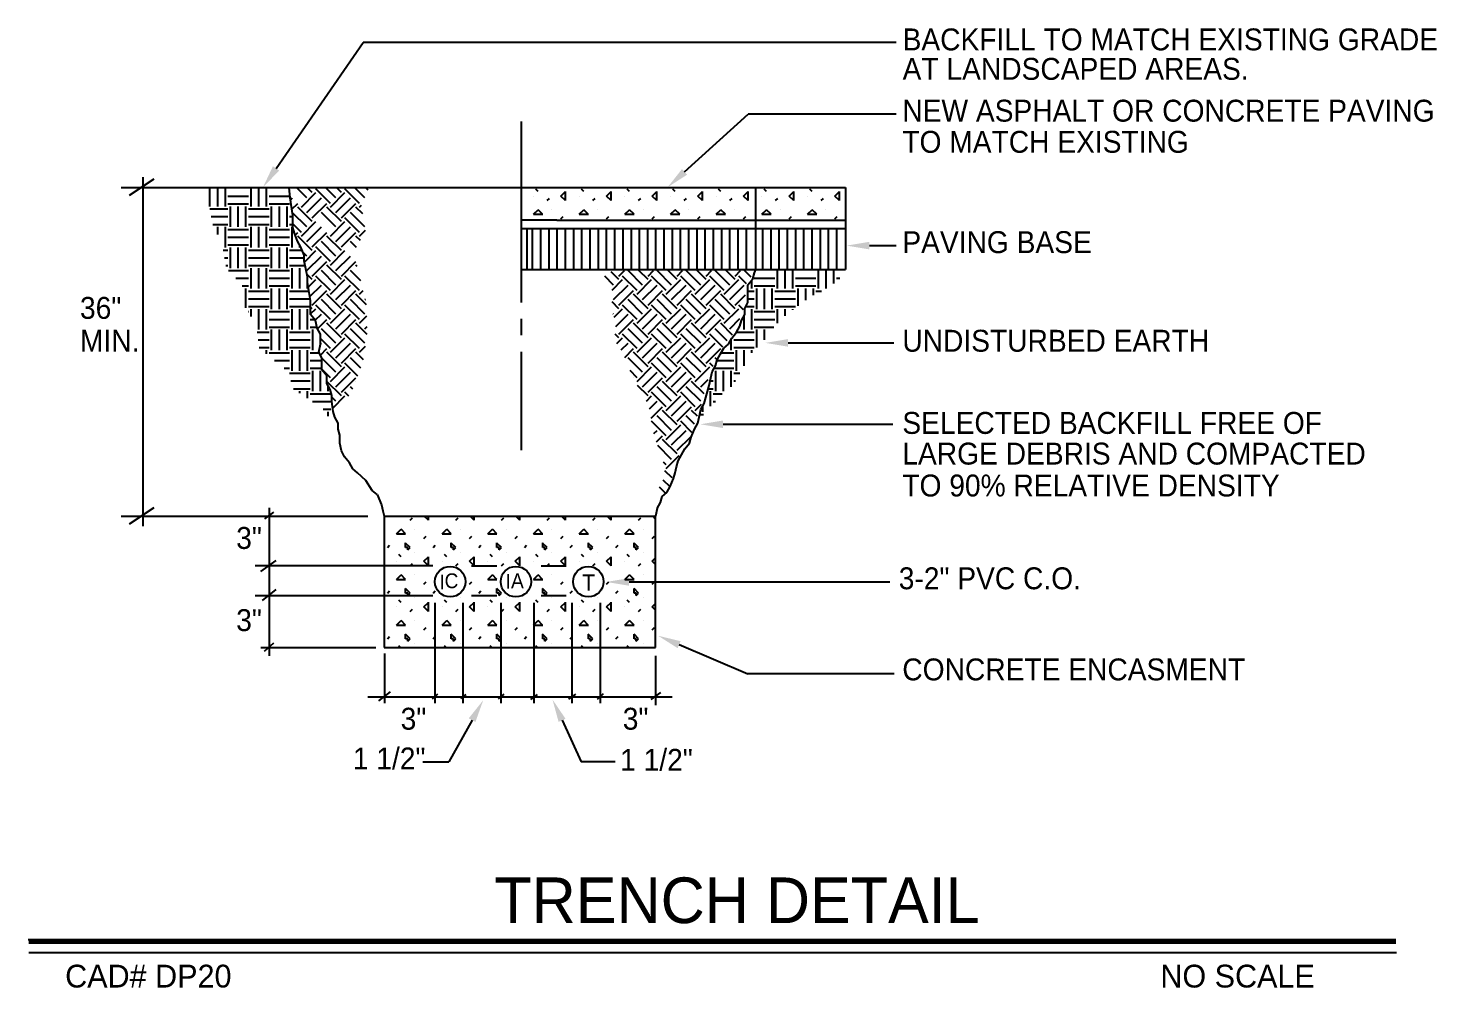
# Model space of a CAD drawing. Header units: inches. Extents: x 2456 to 9935, y -1030 to 123.
# Drawn here: x 6547.3 to 6630.6, y -313.7 to -256.9 of the extents above; entities that cross this region are included whole.
import ezdxf
from ezdxf.enums import TextEntityAlignment as Align

# ---------------------------------------------------------------- set-up
doc = ezdxf.new("R2010")
doc.units = ezdxf.units.IN
doc.header["$LTSCALE"] = 24
doc.header["$MEASUREMENT"] = 0
for name, color, linetype in [('EDETBOLD', 2, 'Continuous'), ('EDETLDR', 15, 'Continuous'), ('EDETMISC', 7, 'Continuous'), ('EDETSYM', 5, 'Continuous'), ('EDETTEXT', 7, 'Continuous')]:
    doc.layers.add(name, color=color, linetype=linetype)
doc.styles.add('HANDLETR', font='HANDLETR', dxfattribs={"height": 0.125})
doc.styles.get("Standard").update_dxf_attribs({"font": 'arial.ttf'})

# ---------------------------------------------------------------- blocks, each defined once
blk = doc.blocks.new('*X46')
at = {"color": 0}
for p, q in [((13.2999, 12.7749), (13.3249, 12.7999)), ((13.3499, 12.7749), (13.3249, 12.7999)), ((13.3749, 12.8499), (13.3874, 12.8624)), ((13.4, 12.8), (13.4, 12.8)), ((13.4749, 12.8499), (13.4523, 12.8724)), ((13.475, 12.85), (13.475, 12.8724)), ((13.5499, 12.7749), (13.5749, 12.7999)), ((13.5999, 12.7749), (13.5749, 12.7999)), ((13.6249, 12.8499), (13.6374, 12.8624)), ((13.65, 12.8), (13.65, 12.8)), ((13.7249, 12.8499), (13.7023, 12.8724)), ((13.725, 12.85), (13.725, 12.8724)), ((13.7999, 12.7749), (13.8249, 12.7999)), ((13.8499, 12.7749), (13.8249, 12.7999)), ((13.8749, 12.8499), (13.8874, 12.8624)), ((13.9, 12.8), (13.9, 12.8)), ((13.9749, 12.8499), (13.9523, 12.8724)), ((13.975, 12.85), (13.975, 12.8724)), ((14.0499, 12.7749), (14.0749, 12.7999)), ((14.0999, 12.7749), (14.0749, 12.7999)), ((14.1249, 12.8499), (14.1374, 12.8624)), ((14.15, 12.8), (14.15, 12.8)), ((14.2249, 12.8499), (14.2023, 12.8724)), ((14.225, 12.85), (14.225, 12.8724)), ((14.2999, 12.7749), (14.3249, 12.7999)), ((14.3499, 12.7749), (14.3249, 12.7999)), ((14.3749, 12.8499), (14.3874, 12.8624)), ((14.4, 12.8), (14.4, 12.8)), ((14.4749, 12.8499), (14.4523, 12.8724)), ((14.475, 12.85), (14.475, 12.8724)), ((14.5499, 12.7749), (14.5749, 12.7999)), ((14.5999, 12.7749), (14.5749, 12.7999)), ((14.6249, 12.8499), (14.6374, 12.8624)), ((14.65, 12.8), (14.65, 12.8)), ((14.7184, 12.8563), (14.7023, 12.8724)), ((13.3, 12.775), (13.35, 12.775)), ((13.3749, 12.6999), (13.3499, 12.7249)), ((13.35, 12.7), (13.35, 12.725)), ((13.4499, 12.7499), (13.4624, 12.7624)), ((13.55, 12.775), (13.6, 12.775)), ((13.6249, 12.6999), (13.5999, 12.7249)), ((13.6, 12.7), (13.6, 12.725)), ((13.6999, 12.7499), (13.7124, 12.7624)), ((13.8, 12.775), (13.85, 12.775)), ((13.8749, 12.6999), (13.8499, 12.7249)), ((13.85, 12.7), (13.85, 12.725)), ((13.9499, 12.7499), (13.9624, 12.7624)), ((14.05, 12.775), (14.1, 12.775)), ((14.1249, 12.6999), (14.0999, 12.7249)), ((14.1, 12.7), (14.1, 12.725)), ((14.1999, 12.7499), (14.2124, 12.7624)), ((14.3, 12.775), (14.35, 12.775)), ((14.3749, 12.6999), (14.3499, 12.7249)), ((14.35, 12.7), (14.35, 12.725)), ((14.4499, 12.7499), (14.4624, 12.7624)), ((14.55, 12.775), (14.6, 12.775)), ((14.6249, 12.6999), (14.5999, 12.7249)), ((14.6, 12.7), (14.6, 12.725)), ((14.6999, 12.7499), (14.7124, 12.7624)), ((13.2499, 12.6999), (13.2624, 12.7124)), ((13.3249, 12.6499), (13.3124, 12.6624)), ((13.3625, 12.7), (13.35, 12.7)), ((13.3624, 12.6874), (13.3749, 12.6999)), ((13.3625, 12.6875), (13.3625, 12.7)), ((13.4, 12.675), (13.4, 12.675)), ((13.4499, 12.6249), (13.4749, 12.6499)), ((13.475, 12.6), (13.475, 12.65)), ((13.4999, 12.6999), (13.5124, 12.7124)), ((13.5749, 12.6499), (13.5624, 12.6624)), ((13.6125, 12.7), (13.6, 12.7)), ((13.6124, 12.6874), (13.6249, 12.6999)), ((13.6125, 12.6875), (13.6125, 12.7)), ((13.65, 12.675), (13.65, 12.675)), ((13.6999, 12.6249), (13.7249, 12.6499)), ((13.725, 12.6), (13.725, 12.65)), ((13.7499, 12.6999), (13.7624, 12.7124)), ((13.8249, 12.6499), (13.8124, 12.6624)), ((13.8625, 12.7), (13.85, 12.7)), ((13.8624, 12.6874), (13.8749, 12.6999)), ((13.8625, 12.6875), (13.8625, 12.7)), ((13.9, 12.675), (13.9, 12.675)), ((13.9499, 12.6249), (13.9749, 12.6499)), ((13.975, 12.6), (13.975, 12.65)), ((13.9999, 12.6999), (14.0124, 12.7124)), ((14.0749, 12.6499), (14.0624, 12.6624)), ((14.1125, 12.7), (14.1, 12.7)), ((14.1124, 12.6874), (14.1249, 12.6999)), ((14.1125, 12.6875), (14.1125, 12.7)), ((14.15, 12.675), (14.15, 12.675)), ((14.1999, 12.6249), (14.2249, 12.6499)), ((14.225, 12.6), (14.225, 12.65)), ((14.2499, 12.6999), (14.2624, 12.7124)), ((14.3249, 12.6499), (14.3124, 12.6624)), ((14.3625, 12.7), (14.35, 12.7)), ((14.3624, 12.6874), (14.3749, 12.6999)), ((14.3625, 12.6875), (14.3625, 12.7)), ((14.4, 12.675), (14.4, 12.675)), ((14.4499, 12.6249), (14.4749, 12.6499)), ((14.475, 12.6), (14.475, 12.65)), ((14.4999, 12.6999), (14.5124, 12.7124)), ((14.5749, 12.6499), (14.5624, 12.6624)), ((14.6125, 12.7), (14.6, 12.7)), ((14.6124, 12.6874), (14.6249, 12.6999)), ((14.6125, 12.6875), (14.6125, 12.7)), ((14.65, 12.675), (14.65, 12.675)), ((13.3, 12.625), (13.3, 12.625)), ((13.3749, 12.5999), (13.3874, 12.6124)), ((13.4749, 12.5999), (13.4499, 12.6249)), ((13.55, 12.625), (13.55, 12.625)), ((13.6249, 12.5999), (13.6374, 12.6124)), ((13.7249, 12.5999), (13.6999, 12.6249)), ((13.8, 12.625), (13.8, 12.625)), ((13.8749, 12.5999), (13.8874, 12.6124)), ((13.9749, 12.5999), (13.9499, 12.6249)), ((14.05, 12.625), (14.05, 12.625)), ((14.1249, 12.5999), (14.1374, 12.6124)), ((14.2249, 12.5999), (14.1999, 12.6249)), ((14.3, 12.625), (14.3, 12.625)), ((14.3749, 12.5999), (14.3874, 12.6124)), ((14.4749, 12.5999), (14.4499, 12.6249)), ((14.55, 12.625), (14.55, 12.625)), ((14.6249, 12.5999), (14.6374, 12.6124)), ((14.6999, 12.6249), (14.7184, 12.6434)), ((14.7184, 12.6063), (14.6999, 12.6249)), ((13.2999, 12.5249), (13.3249, 12.5499)), ((13.3, 12.525), (13.35, 12.525)), ((13.3499, 12.5249), (13.3249, 12.5499)), ((13.4, 12.55), (13.4, 12.55)), ((13.4499, 12.4999), (13.4624, 12.5124)), ((13.6999, 12.4999), (13.7124, 12.5124)), ((13.7999, 12.5249), (13.8249, 12.5499)), ((13.8, 12.525), (13.85, 12.525)), ((13.8499, 12.5249), (13.8249, 12.5499)), ((14.0499, 12.5249), (14.0749, 12.5499)), ((14.05, 12.525), (14.1, 12.525)), ((14.0999, 12.5249), (14.0749, 12.5499)), ((14.15, 12.55), (14.15, 12.55)), ((14.1999, 12.4999), (14.2124, 12.5124)), ((14.4499, 12.4999), (14.4624, 12.5124)), ((14.5499, 12.5249), (14.5749, 12.5499)), ((14.55, 12.525), (14.6, 12.525)), ((14.5999, 12.5249), (14.5749, 12.5499)), ((14.65, 12.55), (14.65, 12.55)), ((14.6999, 12.4999), (14.7124, 12.5124)), ((13.2499, 12.4499), (13.2624, 12.4624)), ((13.3749, 12.4499), (13.3499, 12.4749)), ((13.35, 12.45), (13.35, 12.475)), ((13.3625, 12.45), (13.35, 12.45)), ((13.3624, 12.4374), (13.3749, 12.4499)), ((13.3625, 12.4375), (13.3625, 12.45)), ((13.4, 12.425), (13.4, 12.425)), ((13.4999, 12.4499), (13.5124, 12.4624)), ((13.65, 12.425), (13.65, 12.425)), ((13.7499, 12.4499), (13.7624, 12.4624)), ((13.8749, 12.4499), (13.8499, 12.4749)), ((13.85, 12.45), (13.85, 12.475)), ((13.8625, 12.45), (13.85, 12.45)), ((13.8624, 12.4374), (13.8749, 12.4499)), ((13.8625, 12.4375), (13.8625, 12.45)), ((13.9, 12.425), (13.9, 12.425)), ((14.1249, 12.4499), (14.0999, 12.4749)), ((14.1, 12.45), (14.1, 12.475)), ((14.1125, 12.45), (14.1, 12.45)), ((14.1124, 12.4374), (14.1249, 12.4499)), ((14.1125, 12.4375), (14.1125, 12.45)), ((14.15, 12.425), (14.15, 12.425)), ((14.2499, 12.4499), (14.2624, 12.4624)), ((14.4, 12.425), (14.4, 12.425)), ((14.4999, 12.4499), (14.5124, 12.4624)), ((14.6249, 12.4499), (14.5999, 12.4749)), ((14.6, 12.45), (14.6, 12.475)), ((14.6125, 12.45), (14.6, 12.45)), ((14.6124, 12.4374), (14.6249, 12.4499)), ((14.6125, 12.4375), (14.6125, 12.45)), ((14.65, 12.425), (14.65, 12.425)), ((13.3, 12.375), (13.3, 12.375)), ((13.3249, 12.3999), (13.3124, 12.4124)), ((13.3749, 12.3499), (13.3874, 12.3624)), ((13.4499, 12.3749), (13.4749, 12.3999)), ((13.4749, 12.3499), (13.4499, 12.3749)), ((13.475, 12.35), (13.475, 12.4)), ((13.55, 12.375), (13.55, 12.375)), ((13.5749, 12.3999), (13.5624, 12.4124)), ((13.6249, 12.3499), (13.6374, 12.3624)), ((13.6999, 12.3749), (13.7249, 12.3999)), ((13.7249, 12.3499), (13.6999, 12.3749)), ((13.725, 12.35), (13.725, 12.4)), ((13.8, 12.375), (13.8, 12.375)), ((13.8249, 12.3999), (13.8124, 12.4124)), ((13.8749, 12.3499), (13.8874, 12.3624)), ((13.9499, 12.3749), (13.9749, 12.3999)), ((13.9749, 12.3499), (13.9499, 12.3749)), ((13.975, 12.35), (13.975, 12.4)), ((14.05, 12.375), (14.05, 12.375)), ((14.0749, 12.3999), (14.0624, 12.4124)), ((14.1249, 12.3499), (14.1374, 12.3624)), ((14.1999, 12.3749), (14.2249, 12.3999)), ((14.2249, 12.3499), (14.1999, 12.3749)), ((14.225, 12.35), (14.225, 12.4)), ((14.3, 12.375), (14.3, 12.375)), ((14.3249, 12.3999), (14.3124, 12.4124)), ((14.3749, 12.3499), (14.3874, 12.3624)), ((14.4499, 12.3749), (14.4749, 12.3999)), ((14.4749, 12.3499), (14.4499, 12.3749)), ((14.475, 12.35), (14.475, 12.4)), ((14.55, 12.375), (14.55, 12.375)), ((14.5749, 12.3999), (14.5624, 12.4124)), ((14.6249, 12.3499), (14.6374, 12.3624)), ((14.6999, 12.3749), (14.7184, 12.3935)), ((14.7184, 12.3563), (14.6999, 12.3749)), ((13.2999, 12.2749), (13.3249, 12.2999)), ((13.3, 12.275), (13.35, 12.275)), ((13.3499, 12.2749), (13.3249, 12.2999)), ((13.4, 12.3), (13.4, 12.3)), ((13.4499, 12.2499), (13.4624, 12.2624)), ((13.5499, 12.2749), (13.5749, 12.2999)), ((13.55, 12.275), (13.6, 12.275)), ((13.5999, 12.2749), (13.5749, 12.2999)), ((13.65, 12.3), (13.65, 12.3)), ((13.6999, 12.2499), (13.7124, 12.2624)), ((13.7999, 12.2749), (13.8249, 12.2999)), ((13.8, 12.275), (13.85, 12.275)), ((13.8499, 12.2749), (13.8249, 12.2999)), ((13.9, 12.3), (13.9, 12.3)), ((13.9499, 12.2499), (13.9624, 12.2624)), ((14.0499, 12.2749), (14.0749, 12.2999)), ((14.05, 12.275), (14.1, 12.275)), ((14.0999, 12.2749), (14.0749, 12.2999)), ((14.15, 12.3), (14.15, 12.3)), ((14.1999, 12.2499), (14.2124, 12.2624)), ((14.2999, 12.2749), (14.3249, 12.2999)), ((14.3, 12.275), (14.35, 12.275)), ((14.3499, 12.2749), (14.3249, 12.2999)), ((14.4, 12.3), (14.4, 12.3)), ((14.4499, 12.2499), (14.4624, 12.2624)), ((14.5499, 12.2749), (14.5749, 12.2999)), ((14.55, 12.275), (14.6, 12.275)), ((14.5999, 12.2749), (14.5749, 12.2999)), ((14.65, 12.3), (14.65, 12.3)), ((14.6999, 12.2499), (14.7124, 12.2624)), ((13.2499, 12.1999), (13.2624, 12.2124)), ((13.3749, 12.1999), (13.3499, 12.2249)), ((13.35, 12.2), (13.35, 12.225)), ((13.3625, 12.2), (13.35, 12.2)), ((13.3624, 12.1874), (13.3749, 12.1999)), ((13.3625, 12.1875), (13.3625, 12.2)), ((13.4999, 12.1999), (13.5124, 12.2124)), ((13.6249, 12.1999), (13.5999, 12.2249)), ((13.6, 12.2), (13.6, 12.225)), ((13.6125, 12.2), (13.6, 12.2)), ((13.6124, 12.1874), (13.6249, 12.1999)), ((13.6125, 12.1875), (13.6125, 12.2)), ((13.7499, 12.1999), (13.7624, 12.2124)), ((13.8749, 12.1999), (13.8499, 12.2249)), ((13.85, 12.2), (13.85, 12.225)), ((13.8625, 12.2), (13.85, 12.2)), ((13.8624, 12.1874), (13.8749, 12.1999)), ((13.8625, 12.1875), (13.8625, 12.2)), ((13.9999, 12.1999), (14.0124, 12.2124)), ((14.1249, 12.1999), (14.0999, 12.2249)), ((14.1, 12.2), (14.1, 12.225)), ((14.1125, 12.2), (14.1, 12.2)), ((14.1124, 12.1874), (14.1249, 12.1999)), ((14.1125, 12.1875), (14.1125, 12.2)), ((14.2499, 12.1999), (14.2624, 12.2124)), ((14.3749, 12.1999), (14.3499, 12.2249)), ((14.35, 12.2), (14.35, 12.225)), ((14.3625, 12.2), (14.35, 12.2)), ((14.3624, 12.1874), (14.3749, 12.1999)), ((14.3625, 12.1875), (14.3625, 12.2)), ((14.4999, 12.1999), (14.5124, 12.2124)), ((14.6249, 12.1999), (14.5999, 12.2249)), ((14.6, 12.2), (14.6, 12.225)), ((14.6125, 12.2), (14.6, 12.2)), ((14.6124, 12.1874), (14.6249, 12.1999)), ((14.6125, 12.1875), (14.6125, 12.2)), ((13.3223, 12.1524), (13.3124, 12.1624)), ((13.4, 12.175), (13.4, 12.175)), ((13.5723, 12.1524), (13.5624, 12.1624)), ((13.65, 12.175), (13.65, 12.175)), ((13.8223, 12.1524), (13.8124, 12.1624)), ((13.9, 12.175), (13.9, 12.175)), ((14.0723, 12.1524), (14.0624, 12.1624)), ((14.15, 12.175), (14.15, 12.175)), ((14.3223, 12.1524), (14.3124, 12.1624)), ((14.4, 12.175), (14.4, 12.175)), ((14.5723, 12.1524), (14.5624, 12.1624)), ((14.65, 12.175), (14.65, 12.175))]:
    blk.add_line(p, q, dxfattribs=at)
blk = doc.blocks.new('*X45')
at = {"color": 0}
for p, q in [((14.0749, 14.6499), (14.0624, 14.6624)), ((14.1999, 14.6249), (14.2249, 14.6499)), ((14.225, 14.6), (14.225, 14.65)), ((14.3249, 14.6499), (14.3124, 14.6624)), ((14.4499, 14.6249), (14.4749, 14.6499)), ((14.475, 14.6), (14.475, 14.65)), ((14.5749, 14.6499), (14.5624, 14.6624)), ((14.6999, 14.6249), (14.7249, 14.6499)), ((14.725, 14.6), (14.725, 14.65)), ((14.8249, 14.6499), (14.8124, 14.6624)), ((14.9499, 14.6249), (14.9749, 14.6499)), ((14.975, 14.6), (14.975, 14.65)), ((15.0749, 14.6499), (15.0624, 14.6624)), ((15.1999, 14.6249), (15.2249, 14.6499)), ((15.225, 14.6), (15.225, 14.65)), ((15.3249, 14.6499), (15.3124, 14.6624)), ((15.4499, 14.6249), (15.4748, 14.6499)), ((15.475, 14.6), (15.475, 14.65)), ((15.5749, 14.6499), (15.5624, 14.6624)), ((15.6999, 14.6249), (15.7248, 14.6499)), ((15.725, 14.6), (15.725, 14.65)), ((14.05, 14.625), (14.05, 14.625)), ((14.1249, 14.5999), (14.1374, 14.6124)), ((14.2249, 14.5999), (14.1999, 14.6249)), ((14.3, 14.625), (14.3, 14.625)), ((14.3749, 14.5999), (14.3874, 14.6124)), ((14.4749, 14.5999), (14.4499, 14.6249)), ((14.55, 14.625), (14.55, 14.625)), ((14.6249, 14.5999), (14.6374, 14.6124)), ((14.7249, 14.5999), (14.6999, 14.6249)), ((14.8, 14.625), (14.8, 14.625)), ((14.8749, 14.5999), (14.8874, 14.6124)), ((14.9749, 14.5999), (14.9499, 14.6249)), ((15.05, 14.625), (15.05, 14.625)), ((15.1249, 14.5999), (15.1374, 14.6124)), ((15.2249, 14.5999), (15.1999, 14.6249)), ((15.3, 14.625), (15.3, 14.625)), ((15.3749, 14.5999), (15.3874, 14.6124)), ((15.4749, 14.5999), (15.4499, 14.6249)), ((15.55, 14.625), (15.55, 14.625)), ((15.6249, 14.5999), (15.6373, 14.6124)), ((15.7249, 14.5999), (15.6999, 14.6249)), ((14.0499, 14.5249), (14.0749, 14.5499)), ((14.05, 14.525), (14.1, 14.525)), ((14.0999, 14.5249), (14.0749, 14.5499)), ((14.15, 14.55), (14.15, 14.55)), ((14.1999, 14.4999), (14.2124, 14.5124)), ((14.2999, 14.5249), (14.3249, 14.5499)), ((14.3, 14.525), (14.35, 14.525)), ((14.3499, 14.5249), (14.3249, 14.5499)), ((14.4, 14.55), (14.4, 14.55)), ((14.4499, 14.4999), (14.4624, 14.5124)), ((14.5499, 14.5249), (14.5749, 14.5499)), ((14.55, 14.525), (14.6, 14.525)), ((14.5999, 14.5249), (14.5749, 14.5499)), ((14.65, 14.55), (14.65, 14.55)), ((14.6999, 14.4999), (14.7124, 14.5124)), ((14.7999, 14.5249), (14.8249, 14.5499)), ((14.8, 14.525), (14.85, 14.525)), ((14.8499, 14.5249), (14.8249, 14.5499)), ((14.9, 14.55), (14.9, 14.55)), ((14.9499, 14.4999), (14.9624, 14.5124)), ((15.0499, 14.5249), (15.0749, 14.5499)), ((15.05, 14.525), (15.1, 14.525)), ((15.0999, 14.5249), (15.0749, 14.5499)), ((15.15, 14.55), (15.15, 14.55)), ((15.1999, 14.4999), (15.2124, 14.5124)), ((15.2999, 14.5249), (15.3248, 14.5499)), ((15.3, 14.525), (15.35, 14.525)), ((15.3499, 14.5249), (15.3249, 14.5499)), ((15.4, 14.55), (15.4, 14.55)), ((15.4499, 14.4999), (15.4624, 14.5124)), ((15.5499, 14.5249), (15.5748, 14.5499)), ((15.55, 14.525), (15.6, 14.525)), ((15.5999, 14.5249), (15.5749, 14.5499)), ((15.65, 14.55), (15.65, 14.55)), ((15.6999, 14.4999), (15.7123, 14.5124))]:
    blk.add_line(p, q, dxfattribs=at)
blk = doc.blocks.new('DP20T')
at = {"layer": 'EDETTEXT'}
for p, q in [((7.4815, 0.0711), (-0.0035, 0.0711)), ((7.4813, 0.0661), (0, 0.0661)), ((7.4813, 0.0581), (0, 0.0581)), ((7.4813, 0.0545), (0, 0.0545)), ((7.4853, 0), (0, 0))]:
    blk.add_line(p, q, dxfattribs=at)
at = {"layer": 'EDETBOLD', "style": 'HANDLETR'}
blk.add_attdef('TITLE', text='', height=0.25, dxfattribs=at).set_placement((3.8762, 0.1635), align=Align.CENTER)
at = {"layer": 'EDETTEXT', "style": 'HANDLETR'}
for s, p in [('CAD# DP20', (0.1989, -0.1893)), ('NO SCALE', (6.1929, -0.1893))]:
    blk.add_text(s, height=0.125, dxfattribs=at).set_placement(p)

msp = doc.modelspace()

# ---------------------------------------------------------------- linework, layer by layer
at = {"layer": 'EDETLDR'}
for p, q in [((6561.989, -265.183), (6567.147, -257.735)), ((6598.656, -257.735), (6567.147, -257.735)), ((6586.143, -265.384), (6589.906, -261.964)), ((6598.652, -261.964), (6589.906, -261.964)), ((6554.772, -265.816), (6553.314, -266.789)), ((6554.108, -265.69), (6554.108, -286.355)), ((6597.07, -269.747), (6598.651, -269.747)), ((6592.264, -275.502), (6598.507, -275.502)), ((6588.42, -280.317), (6598.459, -280.317)), ((6554.772, -285.262), (6553.314, -286.234)), ((6561.844, -285.525), (6561.31, -285.908)), ((6561.578, -285.262), (6561.578, -294.012)), ((6552.828, -285.748), (6567.412, -285.748)), ((6571.258, -288.701), (6560.751, -288.701)), ((6561.978, -288.373), (6561.062, -289.033)), ((6582.864, -289.645), (6598.272, -289.645)), ((6571.258, -290.472), (6560.751, -290.472)), ((6561.978, -290.084), (6561.168, -290.744)), ((6571.368, -290.883), (6571.368, -296.82)), ((6573.028, -290.883), (6573.028, -296.82)), ((6575.281, -290.883), (6575.281, -296.82)), ((6577.237, -290.883), (6577.237, -296.82)), ((6579.473, -290.883), (6579.473, -296.82)), ((6581.147, -290.883), (6581.147, -296.82)), ((6561.092, -293.526), (6567.898, -293.526)), ((6561.844, -293.264), (6561.281, -293.758)), ((6568.406, -293.883), (6568.406, -296.816)), ((6585.818, -293.356), (6589.883, -295.085)), ((6584.434, -294.012), (6584.434, -296.929)), ((6598.545, -295.085), (6589.883, -295.085)), ((6567.412, -296.443), (6585.406, -296.443)), ((6568.732, -296.154), (6568.056, -296.679)), ((6571.543, -296.294), (6571.222, -296.575)), ((6573.21, -296.306), (6572.886, -296.551)), ((6575.466, -296.294), (6575.123, -296.563)), ((6577.424, -296.306), (6577.029, -296.595)), ((6579.687, -296.278), (6579.289, -296.579)), ((6581.328, -296.262), (6580.982, -296.61)), ((6584.729, -296.193), (6584.144, -296.604)), ((6573.581, -297.822), (6572.201, -300.29)), ((6578.899, -297.832), (6580.027, -300.29)), ((6570.677, -300.29), (6572.201, -300.29)), ((6582.035, -300.29), (6580.027, -300.29))]:
    msp.add_line(p, q, dxfattribs=at)
for points in [[(6562.174, -265.311), (6561.804, -265.054), (6561.22, -266.293)], [(6586.295, -265.551), (6585.992, -265.218), (6585.144, -266.293)], [(6597.07, -269.972), (6597.07, -269.522), (6595.72, -269.747)], [(6592.264, -275.727), (6592.264, -275.277), (6590.914, -275.502)], [(6588.42, -280.542), (6588.42, -280.092), (6587.069, -280.317)], [(6582.864, -289.87), (6582.864, -289.42), (6581.514, -289.645)], [(6585.73, -293.563), (6585.906, -293.149), (6584.576, -292.828)], [(6573.384, -297.712), (6573.777, -297.932), (6574.24, -296.643)], [(6578.694, -297.926), (6579.103, -297.739), (6578.335, -296.605)]]:
    msp.add_solid(points, dxfattribs=at)
at = {"layer": 'EDETMISC', "color": 0}
for p, q in [((6558.084, -267.427), (6558.084, -266.368)), ((6558.54, -267.427), (6558.54, -266.368)), ((6558.996, -267.427), (6558.996, -266.368)), ((6560.515, -267.427), (6560.515, -266.368)), ((6560.97, -267.427), (6560.97, -266.368)), ((6561.426, -267.427), (6561.426, -266.368)), ((6563.809, -266.927), (6563.249, -266.368)), ((6564.131, -266.605), (6563.894, -266.368)), ((6565.205, -267.249), (6564.346, -266.39)), ((6565.527, -266.927), (6564.968, -266.368)), ((6565.85, -266.605), (6565.613, -266.368)), ((6566.924, -267.249), (6566.064, -266.39)), ((6567.236, -266.917), (6566.687, -266.368)), ((6567.438, -266.474), (6567.331, -266.368)), ((6559.147, -266.819), (6560.363, -266.819)), ((6559.147, -267.275), (6560.363, -267.275)), ((6561.578, -266.819), (6562.793, -266.819)), ((6561.578, -267.275), (6562.793, -267.275)), ((6562.835, -267.042), (6562.949, -266.927)), ((6562.921, -267.6), (6563.272, -267.249)), ((6563.486, -267.464), (6564.346, -266.605)), ((6563.809, -267.786), (6564.668, -266.927)), ((6564.131, -268.109), (6564.99, -267.249)), ((6565.205, -267.464), (6566.064, -266.605)), ((6565.527, -267.786), (6566.387, -266.927)), ((6565.85, -268.109), (6566.709, -267.249)), ((6558.072, -267.578), (6559.147, -267.578)), ((6558.16, -268.034), (6559.147, -268.034)), ((6559.299, -268.642), (6559.299, -267.427)), ((6559.755, -268.642), (6559.755, -267.427)), ((6560.211, -268.642), (6560.211, -267.427)), ((6560.363, -267.578), (6561.578, -267.578)), ((6560.363, -268.034), (6561.578, -268.034)), ((6561.73, -268.642), (6561.73, -267.427)), ((6562.186, -268.642), (6562.186, -267.427)), ((6562.641, -268.642), (6562.641, -267.427)), ((6562.793, -268.034), (6562.978, -268.034)), ((6563.809, -268.646), (6562.95, -267.788)), ((6564.131, -268.324), (6563.272, -267.464)), ((6565.527, -268.646), (6564.668, -267.786)), ((6565.85, -268.324), (6564.99, -267.464)), ((6566.924, -268.968), (6566.064, -268.109)), ((6567.245, -268.645), (6566.387, -267.786)), ((6567.118, -267.874), (6566.709, -267.464)), ((6566.924, -267.464), (6567.038, -267.35)), ((6558.251, -268.49), (6559.147, -268.49)), ((6558.54, -269.098), (6558.54, -268.642)), ((6558.996, -269.857), (6558.996, -268.642)), ((6559.147, -268.794), (6560.363, -268.794)), ((6560.363, -268.49), (6561.578, -268.49)), ((6560.515, -269.857), (6560.515, -268.642)), ((6560.97, -269.857), (6560.97, -268.642)), ((6561.426, -269.857), (6561.426, -268.642)), ((6561.578, -268.794), (6562.793, -268.794)), ((6562.793, -268.49), (6562.978, -268.49)), ((6562.945, -269.857), (6562.945, -268.642)), ((6563.486, -268.968), (6562.978, -268.46)), ((6563.118, -269.122), (6563.272, -268.968)), ((6563.486, -269.183), (6564.346, -268.324)), ((6563.809, -269.505), (6564.668, -268.646)), ((6564.131, -269.827), (6564.99, -268.968)), ((6565.205, -269.183), (6566.064, -268.324)), ((6565.527, -269.505), (6566.387, -268.646)), ((6565.85, -269.827), (6566.709, -268.968)), ((6566.924, -269.183), (6567.276, -268.831)), ((6559.147, -269.25), (6560.363, -269.25)), ((6559.147, -269.705), (6560.363, -269.705)), ((6561.578, -269.25), (6562.793, -269.25)), ((6561.578, -269.705), (6562.793, -269.705)), ((6564.131, -270.042), (6563.272, -269.183)), ((6563.401, -269.857), (6563.401, -269.735)), ((6565.205, -270.687), (6564.346, -269.827)), ((6565.527, -270.365), (6564.668, -269.505)), ((6565.85, -270.042), (6564.99, -269.183)), ((6566.745, -269.863), (6566.387, -269.505)), ((6566.98, -269.453), (6566.709, -269.183)), ((6558.868, -270.009), (6559.147, -270.009)), ((6558.948, -270.465), (6559.147, -270.465)), ((6559.299, -271.073), (6559.299, -269.857)), ((6559.755, -271.073), (6559.755, -269.857)), ((6560.211, -271.073), (6560.211, -269.857)), ((6560.363, -270.009), (6561.578, -270.009)), ((6560.363, -270.465), (6561.578, -270.465)), ((6561.73, -271.073), (6561.73, -269.857)), ((6562.186, -271.073), (6562.186, -269.857)), ((6562.641, -271.073), (6562.641, -269.857)), ((6562.793, -270.009), (6563.527, -270.009)), ((6562.793, -270.465), (6563.648, -270.465)), ((6563.809, -270.365), (6563.578, -270.134)), ((6563.662, -270.726), (6564.346, -270.042)), ((6563.809, -271.224), (6564.668, -270.365)), ((6565.205, -270.902), (6566.064, -270.042)), ((6565.527, -271.224), (6566.387, -270.365)), ((6559.029, -270.921), (6559.147, -270.921)), ((6559.188, -271.224), (6560.363, -271.224)), ((6560.363, -270.921), (6561.578, -270.921)), ((6560.515, -272.288), (6560.515, -271.073)), ((6560.97, -272.288), (6560.97, -271.073)), ((6561.426, -272.288), (6561.426, -271.073)), ((6561.578, -271.224), (6562.793, -271.224)), ((6562.793, -270.921), (6563.702, -270.921)), ((6562.945, -272.288), (6562.945, -271.073)), ((6563.401, -272.288), (6563.401, -271.073)), ((6564.131, -271.761), (6563.81, -271.44)), ((6564.131, -271.546), (6564.99, -270.687)), ((6565.527, -272.083), (6564.668, -271.224)), ((6565.85, -271.761), (6564.99, -270.902)), ((6565.85, -271.546), (6566.709, -270.687)), ((6566.998, -271.835), (6566.387, -271.224)), ((6566.783, -270.975), (6566.709, -270.902)), ((6582.264, -271.761), (6581.811, -271.308)), ((6582.264, -271.546), (6582.584, -271.226)), ((6583.66, -272.083), (6582.802, -271.226)), ((6583.982, -271.761), (6583.447, -271.226)), ((6583.982, -271.546), (6584.303, -271.226)), ((6585.379, -272.083), (6584.521, -271.226)), ((6585.701, -271.761), (6585.166, -271.226)), ((6585.701, -271.546), (6586.022, -271.226)), ((6587.098, -272.083), (6586.24, -271.226)), ((6587.42, -271.761), (6586.884, -271.226)), ((6587.42, -271.546), (6587.74, -271.226)), ((6588.816, -272.083), (6587.959, -271.226)), ((6589.139, -271.761), (6588.603, -271.226)), ((6589.139, -271.546), (6589.459, -271.226)), ((6590.071, -271.62), (6589.677, -271.226)), ((6591.635, -272.288), (6591.635, -271.164)), ((6592.09, -272.288), (6592.09, -271.164)), ((6592.546, -272.288), (6592.546, -271.164)), ((6594.065, -272.288), (6594.065, -271.164)), ((6594.521, -272.288), (6594.521, -271.164)), ((6594.977, -271.98), (6594.977, -271.164)), ((6559.609, -271.68), (6560.363, -271.68)), ((6559.979, -272.136), (6560.363, -272.136)), ((6560.211, -273.428), (6560.211, -272.288)), ((6561.578, -271.68), (6562.793, -271.68)), ((6561.578, -272.136), (6562.793, -272.136)), ((6561.73, -273.503), (6561.73, -272.288)), ((6562.186, -273.503), (6562.186, -272.288)), ((6562.641, -273.503), (6562.641, -272.288)), ((6563.857, -272.288), (6563.857, -272.018)), ((6563.896, -272.211), (6564.346, -271.761)), ((6563.993, -272.758), (6564.668, -272.083)), ((6565.205, -272.406), (6564.346, -271.546)), ((6565.205, -272.62), (6566.064, -271.761)), ((6565.527, -272.943), (6566.387, -272.083)), ((6566.924, -272.406), (6566.064, -271.546)), ((6581.941, -272.083), (6581.421, -271.563)), ((6581.865, -272.374), (6582.478, -271.761)), ((6581.941, -272.943), (6582.801, -272.083)), ((6583.338, -272.406), (6582.478, -271.546)), ((6583.338, -272.62), (6584.197, -271.761)), ((6583.66, -272.943), (6584.519, -272.083)), ((6585.057, -272.406), (6584.197, -271.546)), ((6585.057, -272.62), (6585.916, -271.761)), ((6585.379, -272.943), (6586.238, -272.083)), ((6586.775, -272.406), (6585.916, -271.546)), ((6586.775, -272.62), (6587.635, -271.761)), ((6587.098, -272.943), (6587.957, -272.083)), ((6588.494, -272.406), (6587.635, -271.546)), ((6588.494, -272.62), (6589.353, -271.761)), ((6588.816, -272.943), (6589.676, -272.083)), ((6589.809, -272.002), (6589.353, -271.546)), ((6590.116, -272.288), (6590.116, -271.791)), ((6590.267, -271.68), (6591.483, -271.68)), ((6590.267, -272.136), (6591.483, -272.136)), ((6590.419, -273.503), (6590.419, -272.288)), ((6590.875, -273.503), (6590.875, -272.288)), ((6591.331, -273.503), (6591.331, -272.288)), ((6592.698, -271.68), (6593.913, -271.68)), ((6592.698, -272.136), (6593.913, -272.136)), ((6592.85, -273.312), (6592.85, -272.288)), ((6593.306, -272.979), (6593.306, -272.288)), ((6593.762, -272.678), (6593.762, -272.288)), ((6595.129, -271.68), (6595.321, -271.68)), ((6560.363, -272.44), (6561.578, -272.44)), ((6560.363, -272.896), (6561.578, -272.896)), ((6562.793, -272.44), (6563.941, -272.44)), ((6562.793, -272.896), (6564.009, -272.896)), ((6564.131, -273.265), (6564.99, -272.406)), ((6565.527, -273.802), (6564.668, -272.943)), ((6565.85, -273.48), (6564.99, -272.62)), ((6565.85, -273.265), (6566.709, -272.406)), ((6567.246, -273.802), (6566.387, -272.943)), ((6567.34, -273.251), (6566.709, -272.62)), ((6566.924, -272.62), (6567.14, -272.404)), ((6567.246, -272.943), (6567.269, -272.919)), ((6582.264, -273.48), (6581.865, -273.082)), ((6582.264, -273.265), (6583.123, -272.406)), ((6583.66, -273.802), (6582.801, -272.943)), ((6583.982, -273.48), (6583.123, -272.62)), ((6583.982, -273.265), (6584.842, -272.406)), ((6585.379, -273.802), (6584.519, -272.943)), ((6585.701, -273.48), (6584.842, -272.62)), ((6585.701, -273.265), (6586.56, -272.406)), ((6587.098, -273.802), (6586.238, -272.943)), ((6587.42, -273.48), (6586.56, -272.62)), ((6587.42, -273.265), (6588.279, -272.406)), ((6588.816, -273.802), (6587.957, -272.943)), ((6589.139, -273.48), (6588.279, -272.62)), ((6589.139, -273.265), (6589.74, -272.664)), ((6589.893, -272.44), (6590.267, -272.44)), ((6589.893, -272.896), (6590.267, -272.896)), ((6591.483, -272.44), (6592.698, -272.44)), ((6591.483, -272.896), (6592.698, -272.896)), ((6593.913, -272.44), (6594.247, -272.44)), ((6560.344, -273.655), (6560.363, -273.655)), ((6560.363, -273.351), (6561.578, -273.351)), ((6560.515, -273.947), (6560.515, -273.503)), ((6560.97, -274.719), (6560.97, -273.503)), ((6561.426, -274.719), (6561.426, -273.503)), ((6561.578, -273.655), (6562.793, -273.655)), ((6562.793, -273.351), (6564.009, -273.351)), ((6562.945, -274.719), (6562.945, -273.503)), ((6563.401, -274.719), (6563.401, -273.503)), ((6563.857, -274.719), (6563.857, -273.503)), ((6564.009, -273.655), (6564.033, -273.655)), ((6564.131, -273.48), (6564.033, -273.382)), ((6564.033, -273.792), (6564.346, -273.48)), ((6564.311, -274.159), (6564.668, -273.802)), ((6565.205, -274.124), (6564.346, -273.265)), ((6565.205, -274.339), (6566.064, -273.48)), ((6565.527, -274.661), (6566.387, -273.802)), ((6566.924, -274.124), (6566.064, -273.265)), ((6566.924, -274.339), (6567.359, -273.904)), ((6581.941, -273.802), (6581.914, -273.774)), ((6581.977, -273.981), (6582.478, -273.48)), ((6582.079, -274.523), (6582.801, -273.802)), ((6583.338, -274.124), (6582.478, -273.265)), ((6583.338, -274.339), (6584.197, -273.48)), ((6583.66, -274.661), (6584.519, -273.802)), ((6585.057, -274.124), (6584.197, -273.265)), ((6585.057, -274.339), (6585.916, -273.48)), ((6585.379, -274.661), (6586.238, -273.802)), ((6586.775, -274.124), (6585.916, -273.265)), ((6586.775, -274.339), (6587.635, -273.48)), ((6587.098, -274.661), (6587.957, -273.802)), ((6588.494, -274.124), (6587.635, -273.265)), ((6588.494, -274.339), (6589.353, -273.48)), ((6589.628, -273.54), (6589.353, -273.265)), ((6589.66, -274.719), (6589.66, -273.895)), ((6589.765, -273.351), (6590.267, -273.351)), ((6590.116, -274.719), (6590.116, -273.503)), ((6590.267, -273.655), (6591.483, -273.655)), ((6591.483, -273.351), (6592.698, -273.351)), ((6591.635, -274.342), (6591.635, -273.503)), ((6592.09, -273.901), (6592.09, -273.503)), ((6592.546, -273.547), (6592.546, -273.503)), ((6561.578, -274.111), (6562.793, -274.111)), ((6561.578, -274.567), (6562.793, -274.567)), ((6561.73, -275.934), (6561.73, -274.719)), ((6562.186, -275.934), (6562.186, -274.719)), ((6562.641, -275.934), (6562.641, -274.719)), ((6564.009, -274.111), (6564.272, -274.111)), ((6564.009, -274.567), (6564.401, -274.567)), ((6564.161, -275.934), (6564.161, -274.719)), ((6564.437, -274.677), (6564.99, -274.124)), ((6565.527, -275.521), (6564.668, -274.661)), ((6565.85, -275.199), (6564.99, -274.339)), ((6565.85, -274.984), (6566.709, -274.124)), ((6567.246, -275.521), (6566.387, -274.661)), ((6567.378, -275.008), (6566.709, -274.339)), ((6567.246, -274.661), (6567.378, -274.53)), ((6582.264, -274.984), (6583.123, -274.124)), ((6583.66, -275.521), (6582.801, -274.661)), ((6583.982, -275.199), (6583.123, -274.339)), ((6583.982, -274.984), (6584.842, -274.124)), ((6585.379, -275.521), (6584.519, -274.661)), ((6585.701, -275.199), (6584.842, -274.339)), ((6585.701, -274.984), (6586.56, -274.124)), ((6587.098, -275.521), (6586.238, -274.661)), ((6587.42, -275.199), (6586.56, -274.339)), ((6587.42, -274.984), (6588.279, -274.124)), ((6588.667, -275.371), (6587.957, -274.661)), ((6588.985, -275.045), (6588.279, -274.339)), ((6588.816, -274.661), (6589.412, -274.066)), ((6590.267, -274.111), (6591.483, -274.111)), ((6590.267, -274.567), (6591.421, -274.567)), ((6590.419, -275.778), (6590.419, -274.719)), ((6590.875, -275.323), (6590.875, -274.719)), ((6560.88, -274.87), (6561.578, -274.87)), ((6560.934, -275.326), (6561.578, -275.326)), ((6562.793, -274.87), (6564.009, -274.87)), ((6562.793, -275.326), (6564.009, -275.326)), ((6564.608, -275.581), (6564.668, -275.521)), ((6565.205, -275.843), (6564.609, -275.247)), ((6565.205, -276.058), (6566.064, -275.199)), ((6565.527, -276.38), (6566.387, -275.521)), ((6566.924, -275.843), (6566.064, -274.984)), ((6582.264, -275.199), (6582.047, -274.982)), ((6582.143, -275.534), (6582.478, -275.199)), ((6582.398, -275.923), (6582.801, -275.521)), ((6583.338, -275.843), (6582.478, -274.984)), ((6583.338, -276.058), (6584.197, -275.199)), ((6583.66, -276.38), (6584.519, -275.521)), ((6585.057, -275.843), (6584.197, -274.984)), ((6585.057, -276.058), (6585.916, -275.199)), ((6585.379, -276.38), (6586.238, -275.521)), ((6586.775, -275.843), (6585.916, -274.984)), ((6586.775, -276.058), (6587.635, -275.199)), ((6587.098, -276.38), (6587.957, -275.521)), ((6588.397, -275.746), (6587.635, -274.984)), ((6588.9, -275.934), (6588.9, -275.285)), ((6589.052, -275.326), (6590.267, -275.326)), ((6589.223, -274.87), (6590.267, -274.87)), ((6560.988, -275.782), (6561.578, -275.782)), ((6561.426, -276.154), (6561.426, -275.934)), ((6561.578, -276.086), (6562.793, -276.086)), ((6562.793, -275.782), (6564.009, -275.782)), ((6562.945, -277.149), (6562.945, -275.934)), ((6563.401, -277.149), (6563.401, -275.934)), ((6563.857, -277.149), (6563.857, -275.934)), ((6564.009, -276.086), (6564.535, -276.086)), ((6564.61, -276.223), (6564.99, -275.843)), ((6565.527, -277.24), (6564.703, -276.415)), ((6565.85, -276.917), (6564.99, -276.058)), ((6565.85, -276.702), (6566.709, -275.843)), ((6567.01, -277.004), (6566.387, -276.38)), ((6567.16, -276.509), (6566.709, -276.058)), ((6566.924, -276.058), (6567.277, -275.704)), ((6582.609, -276.357), (6583.123, -275.843)), ((6583.66, -277.24), (6582.801, -276.38)), ((6583.982, -276.917), (6583.123, -276.058)), ((6583.982, -276.702), (6584.842, -275.843)), ((6585.379, -277.24), (6584.519, -276.38)), ((6585.701, -276.917), (6584.842, -276.058)), ((6585.701, -276.702), (6586.56, -275.843)), ((6587.098, -277.24), (6586.238, -276.38)), ((6587.42, -276.917), (6586.56, -276.058)), ((6587.42, -276.702), (6588.279, -275.843)), ((6588.04, -276.463), (6587.957, -276.38)), ((6588.302, -276.086), (6589.052, -276.086)), ((6589.052, -275.782), (6590.267, -275.782)), ((6589.204, -277.149), (6589.204, -275.934)), ((6589.66, -276.856), (6589.66, -275.934)), ((6590.116, -276.091), (6590.116, -275.934)), ((6561.902, -276.542), (6562.793, -276.542)), ((6562.461, -276.997), (6562.793, -276.997)), ((6562.793, -277.301), (6564.009, -277.301)), ((6564.009, -276.542), (6564.703, -276.542)), ((6564.009, -276.997), (6564.703, -276.997)), ((6564.161, -278.365), (6564.161, -277.149)), ((6564.616, -278.365), (6564.616, -277.149)), ((6565.205, -277.562), (6564.703, -277.06)), ((6565.205, -277.777), (6566.064, -276.917)), ((6565.527, -278.099), (6566.387, -277.24)), ((6566.833, -277.471), (6566.064, -276.702)), ((6583.338, -277.562), (6582.919, -277.143)), ((6583.338, -277.777), (6584.197, -276.917)), ((6583.66, -278.099), (6584.519, -277.24)), ((6585.057, -277.562), (6584.197, -276.702)), ((6585.057, -277.777), (6585.916, -276.917)), ((6585.379, -278.099), (6586.238, -277.24)), ((6586.775, -277.562), (6585.916, -276.702)), ((6586.775, -277.777), (6587.635, -276.917)), ((6587.833, -276.901), (6587.635, -276.702)), ((6587.902, -276.997), (6589.052, -276.997)), ((6587.989, -278.365), (6587.989, -277.149)), ((6588.062, -276.542), (6589.052, -276.542)), ((6588.444, -278.365), (6588.444, -277.149)), ((6588.9, -278.094), (6588.9, -277.149)), ((6589.052, -277.301), (6589.408, -277.301)), ((6562.864, -277.757), (6564.009, -277.757)), ((6565.85, -278.636), (6564.991, -277.778)), ((6565.072, -278.365), (6565.072, -278.063)), ((6565.85, -278.421), (6566.709, -277.562)), ((6566.538, -278.25), (6566.387, -278.099)), ((6566.715, -277.782), (6566.709, -277.777)), ((6583.115, -277.57), (6583.123, -277.562)), ((6583.982, -278.636), (6583.366, -278.019)), ((6583.982, -278.421), (6584.842, -277.562)), ((6585.379, -278.958), (6584.519, -278.099)), ((6585.701, -278.636), (6584.842, -277.777)), ((6585.701, -278.421), (6586.56, -277.562)), ((6587.098, -278.958), (6586.238, -278.099)), ((6587.307, -278.524), (6586.56, -277.777)), ((6587.098, -278.099), (6587.535, -277.662)), ((6587.649, -277.757), (6587.837, -277.757)), ((6589.052, -277.757), (6589.16, -277.757)), ((6563.018, -278.213), (6564.009, -278.213)), ((6563.401, -278.471), (6563.401, -278.365)), ((6563.857, -278.774), (6563.857, -278.365)), ((6564.009, -278.516), (6565.224, -278.516)), ((6564.154, -278.972), (6565.224, -278.972)), ((6565.527, -278.958), (6565.279, -278.71)), ((6565.344, -279.357), (6566.064, -278.636)), ((6566.293, -278.65), (6566.064, -278.421)), ((6583.89, -278.943), (6584.197, -278.636)), ((6584.07, -279.408), (6584.519, -278.958)), ((6585.057, -279.281), (6584.197, -278.421)), ((6585.057, -279.495), (6585.916, -278.636)), ((6585.379, -279.818), (6586.238, -278.958)), ((6586.775, -279.281), (6585.916, -278.421)), ((6587.542, -278.213), (6587.837, -278.213)), ((6587.685, -279.255), (6587.685, -278.365)), ((6587.837, -278.516), (6588.37, -278.516)), ((6587.837, -278.972), (6587.963, -278.972)), ((6564.768, -279.428), (6565.224, -279.428)), ((6565.072, -279.834), (6565.072, -279.58)), ((6584.162, -279.96), (6584.842, -279.281)), ((6585.379, -280.677), (6584.519, -279.818)), ((6585.701, -280.355), (6584.842, -279.495)), ((6585.701, -280.14), (6586.56, -279.281)), ((6586.733, -280.312), (6586.238, -279.818)), ((6586.903, -279.838), (6586.56, -279.495)), ((6586.775, -279.495), (6587.15, -279.121)), ((6587.052, -279.732), (6587.266, -279.732)), ((6587.229, -279.58), (6587.229, -279.225)), ((6585.057, -280.999), (6584.197, -280.14)), ((6585.057, -281.214), (6585.916, -280.355)), ((6586.576, -280.8), (6585.916, -280.14)), ((6584.325, -280.871), (6584.519, -280.677)), ((6584.475, -281.366), (6584.842, -280.999)), ((6585.701, -282.073), (6584.842, -281.214)), ((6585.379, -281.536), (6586.238, -280.677)), ((6585.701, -281.859), (6586.507, -281.052)), ((6585.379, -282.396), (6584.562, -281.579)), ((6585.057, -282.933), (6585.829, -282.161)), ((6585.057, -282.718), (6584.889, -282.55)), ((6585.402, -283.494), (6584.986, -283.077)), ((6585.283, -284.018), (6584.884, -283.62)), ((6585.031, -284.412), (6584.663, -284.044))]:
    msp.add_line(p, q, dxfattribs=at)
at = {"layer": 'EDETMISC'}
for p, q in [((6576.813, -268.716), (6576.813, -271.155)), ((6577.142, -268.733), (6577.142, -271.164)), ((6577.628, -268.733), (6577.628, -271.164)), ((6578.114, -268.733), (6578.114, -271.164)), ((6578.6, -268.733), (6578.6, -271.164)), ((6579.086, -268.733), (6579.086, -271.164)), ((6579.573, -268.733), (6579.573, -271.164)), ((6580.059, -268.733), (6580.059, -271.164)), ((6580.545, -268.733), (6580.545, -271.164)), ((6581.031, -268.733), (6581.031, -271.164)), ((6581.517, -268.733), (6581.517, -271.164)), ((6582.003, -268.733), (6582.003, -271.164)), ((6582.489, -268.733), (6582.489, -271.164)), ((6582.976, -268.733), (6582.976, -271.164)), ((6583.462, -268.733), (6583.462, -271.164)), ((6583.948, -268.733), (6583.948, -271.164)), ((6584.434, -268.733), (6584.434, -271.164)), ((6584.92, -268.733), (6584.92, -271.164)), ((6585.406, -268.733), (6585.406, -271.164)), ((6585.892, -268.733), (6585.892, -271.164)), ((6586.378, -268.733), (6586.378, -271.164)), ((6586.865, -268.733), (6586.865, -271.164)), ((6587.351, -268.733), (6587.351, -271.164)), ((6587.837, -268.733), (6587.837, -271.164)), ((6588.323, -268.733), (6588.323, -271.164)), ((6588.809, -268.733), (6588.809, -271.164)), ((6589.295, -268.733), (6589.295, -271.164)), ((6589.781, -268.733), (6589.781, -271.164)), ((6590.754, -268.733), (6590.754, -271.164)), ((6591.24, -268.733), (6591.24, -271.164)), ((6591.726, -268.733), (6591.726, -271.164)), ((6592.212, -268.733), (6592.212, -271.164)), ((6592.698, -268.733), (6592.698, -271.164)), ((6593.184, -268.733), (6593.184, -271.164)), ((6593.67, -268.733), (6593.67, -271.164)), ((6594.157, -268.733), (6594.157, -271.164)), ((6594.643, -268.733), (6594.643, -271.164)), ((6595.129, -268.733), (6595.129, -271.164)), ((6573.546, -288.697), (6575.035, -288.697)), ((6577.657, -288.697), (6579.146, -288.697)), ((6573.546, -290.448), (6575.035, -290.448)), ((6577.657, -290.448), (6579.146, -290.448))]:
    msp.add_line(p, q, dxfattribs=at)
at = {"layer": 'EDETSYM'}
for p, q in [((6576.487, -262.413), (6576.487, -273.108)), ((6552.828, -266.302), (6595.655, -266.302)), ((6562.816, -266.921), (6562.775, -266.302)), ((6590.349, -271.164), (6590.349, -266.302)), ((6595.655, -266.302), (6595.655, -271.164)), ((6562.978, -267.965), (6562.816, -266.921)), ((6562.978, -268.668), (6562.978, -267.965)), ((6563.075, -269.016), (6562.978, -268.668)), ((6578.6, -268.247), (6576.486, -268.247)), ((6576.487, -268.733), (6595.655, -268.733)), ((6578.6, -268.247), (6595.655, -268.247)), ((6563.266, -269.486), (6563.075, -269.016)), ((6563.457, -269.838), (6563.266, -269.486)), ((6563.648, -270.305), (6563.457, -269.838)), ((6563.648, -270.656), (6563.648, -270.305)), ((6563.745, -271.127), (6563.648, -270.656)), ((6563.842, -271.593), (6563.745, -271.127)), ((6576.487, -271.164), (6595.655, -271.164)), ((6590.181, -271.712), (6590.273, -271.365)), ((6590.273, -271.365), (6590.349, -271.164)), ((6595.615, -271.164), (6595.655, -271.164)), ((6563.842, -271.945), (6563.842, -271.593)), ((6563.936, -272.412), (6563.842, -271.945)), ((6589.893, -272.06), (6590.181, -271.712)), ((6589.893, -273.115), (6589.893, -272.06)), ((6564.033, -272.997), (6563.936, -272.412)), ((6564.033, -273.819), (6564.033, -272.997)), ((6589.702, -273.467), (6589.893, -273.115)), ((6564.321, -274.17), (6564.033, -273.819)), ((6589.508, -274.17), (6589.702, -273.819)), ((6589.702, -273.819), (6589.702, -273.467)), ((6564.415, -274.637), (6564.321, -274.17)), ((6564.609, -274.989), (6564.415, -274.637)), ((6576.487, -274.08), (6576.487, -275.053)), ((6589.223, -274.87), (6589.414, -274.522)), ((6589.414, -274.522), (6589.508, -274.17)), ((6564.512, -276.044), (6564.609, -275.574)), ((6564.609, -275.574), (6564.609, -274.989)), ((6588.456, -275.807), (6588.741, -275.574)), ((6588.741, -275.574), (6588.935, -275.222)), ((6588.935, -275.222), (6589.223, -274.87)), ((6564.703, -276.392), (6564.512, -276.044)), ((6564.703, -277.096), (6564.703, -276.392)), ((6576.487, -276.025), (6576.487, -281.859)), ((6588.071, -276.511), (6588.262, -276.159)), ((6588.262, -276.159), (6588.456, -275.807)), ((6564.991, -277.447), (6564.703, -277.096)), ((6587.689, -277.566), (6587.783, -277.214)), ((6587.783, -277.214), (6587.977, -276.862)), ((6587.977, -276.862), (6588.071, -276.511)), ((6564.991, -277.914), (6564.991, -277.447)), ((6565.182, -278.266), (6564.991, -277.914)), ((6587.495, -278.384), (6587.592, -278.032)), ((6587.592, -278.032), (6587.689, -277.566)), ((6565.279, -278.617), (6565.182, -278.266)), ((6565.279, -278.969), (6565.279, -278.617)), ((6565.376, -279.554), (6565.279, -278.969)), ((6587.304, -279.088), (6587.401, -278.736)), ((6587.401, -278.736), (6587.495, -278.384)), ((6565.47, -279.906), (6565.376, -279.554)), ((6587.015, -279.906), (6587.113, -279.44)), ((6587.113, -279.44), (6587.304, -279.088)), ((6565.661, -280.258), (6565.47, -279.906)), ((6565.661, -280.61), (6565.661, -280.258)), ((6565.758, -280.961), (6565.661, -280.61)), ((6586.536, -281.076), (6586.727, -280.61)), ((6586.727, -280.61), (6586.922, -280.258)), ((6586.922, -280.258), (6587.015, -279.906)), ((6565.758, -281.428), (6565.758, -280.961)), ((6565.856, -281.898), (6565.758, -281.428)), ((6586.154, -281.78), (6586.442, -281.428)), ((6586.442, -281.428), (6586.536, -281.076)), ((6566.046, -282.246), (6565.856, -281.898)), ((6566.335, -282.598), (6566.046, -282.246)), ((6585.769, -282.483), (6585.96, -282.131)), ((6585.96, -282.131), (6586.154, -281.78)), ((6566.526, -282.95), (6566.335, -282.598)), ((6566.814, -283.183), (6566.526, -282.95)), ((6585.578, -283.183), (6585.675, -282.835)), ((6585.675, -282.835), (6585.769, -282.483)), ((6567.293, -283.653), (6566.814, -283.183)), ((6567.675, -284.238), (6567.293, -283.653)), ((6585.29, -284.005), (6585.481, -283.535)), ((6585.481, -283.535), (6585.578, -283.183)), ((6567.963, -284.471), (6567.675, -284.238)), ((6567.963, -284.471), (6568.227, -285.089)), ((6584.714, -284.942), (6584.811, -284.59)), ((6584.811, -284.59), (6585.099, -284.357)), ((6585.099, -284.357), (6585.29, -284.005)), ((6568.227, -285.089), (6568.295, -285.441)), ((6568.295, -285.441), (6568.384, -285.748)), ((6584.523, -285.294), (6584.434, -285.748)), ((6584.523, -285.294), (6584.714, -284.942)), ((6568.384, -285.748), (6568.384, -293.526)), ((6568.384, -285.748), (6584.434, -285.748)), ((6584.434, -293.526), (6584.434, -285.748)), ((6568.384, -293.526), (6584.434, -293.526))]:
    msp.add_line(p, q, dxfattribs=at)
at = {"layer": 'EDETSYM', "color": 0}
msp.add_line((6565.376, -279.58), (6565.376, -279.551), dxfattribs=at)
at = {"layer": 'EDETSYM'}
for centre in [(6572.284, -289.63), (6576.172, -289.63), (6580.454, -289.63)]:
    msp.add_circle(centre, 0.9, dxfattribs=at)

# ---------------------------------------------------------------- block references
at = {"layer": 'EDETLDR', "xscale": 10.802925, "yscale": 10.802925, "zscale": 10.802925}
msp.add_blockref('DP20T', (6547.372, -311.596), dxfattribs=at).add_auto_attribs({'TITLE': 'TRENCH DETAIL'})
at = {"layer": 'EDETMISC', "xscale": 10.802925, "yscale": 10.802925, "zscale": 10.802925}
for name in ['*X45', '*X46']:
    msp.add_blockref(name, (6425.432, -424.808), dxfattribs=at)

# ---------------------------------------------------------------- texts
at = {"layer": 'EDETTEXT', "width": 0.92}
for s, height, p in [('BACKFILL TO MATCH EXISTING GRADE', 1.29635, (6599.034, -258.197)), ('AT LANDSCAPED AREAS.', 1.29635, (6599.034, -259.938)), ('NEW ASPHALT OR CONCRETE PAVING ', 1.29635, (6599.018, -262.413)), ('TO MATCH EXISTING', 1.29635, (6599.018, -264.255)), ('PAVING BASE', 1.29635, (6599.018, -270.191)), ('36"', 1.2964, (6550.397, -274.08)), ('MIN.', 1.2964, (6550.397, -276.025)), ('UNDISTURBED EARTH', 1.29635, (6599.018, -276.025)), ('SELECTED BACKFILL FREE OF', 1.29635, (6599.018, -280.886)), ('LARGE DEBRIS AND COMPACTED', 1.29635, (6599.018, -282.701)), ('TO 90% RELATIVE DENSITY', 1.29635, (6599.018, -284.589)), ('3"', 1.2964, (6559.634, -287.692)), ('3-2" PVC C.O.', 1.29635, (6598.805, -290.078)), ('I', 0.875, (6571.656, -290.085)), ('C', 0.875, (6571.956, -290.014)), ('I', 0.875, (6575.555, -290.05)), ('A', 0.875, (6575.885, -290.014)), ('T', 0.972, (6580.085, -290.171)), ('3"', 1.2964, (6559.634, -292.553)), ('CONCRETE ENCASMENT', 1.29635, (6599.018, -295.47)), ('3"', 1.2964, (6569.356, -298.387)), ('3"', 1.2964, (6582.489, -298.387)), ('1 1/2"', 1.2964, (6566.527, -300.739)), ('1 1/2"', 1.2964, (6582.332, -300.82))]:
    msp.add_text(s, height=height, dxfattribs=at).set_placement(p)

doc.saveas('drawing.dxf')
